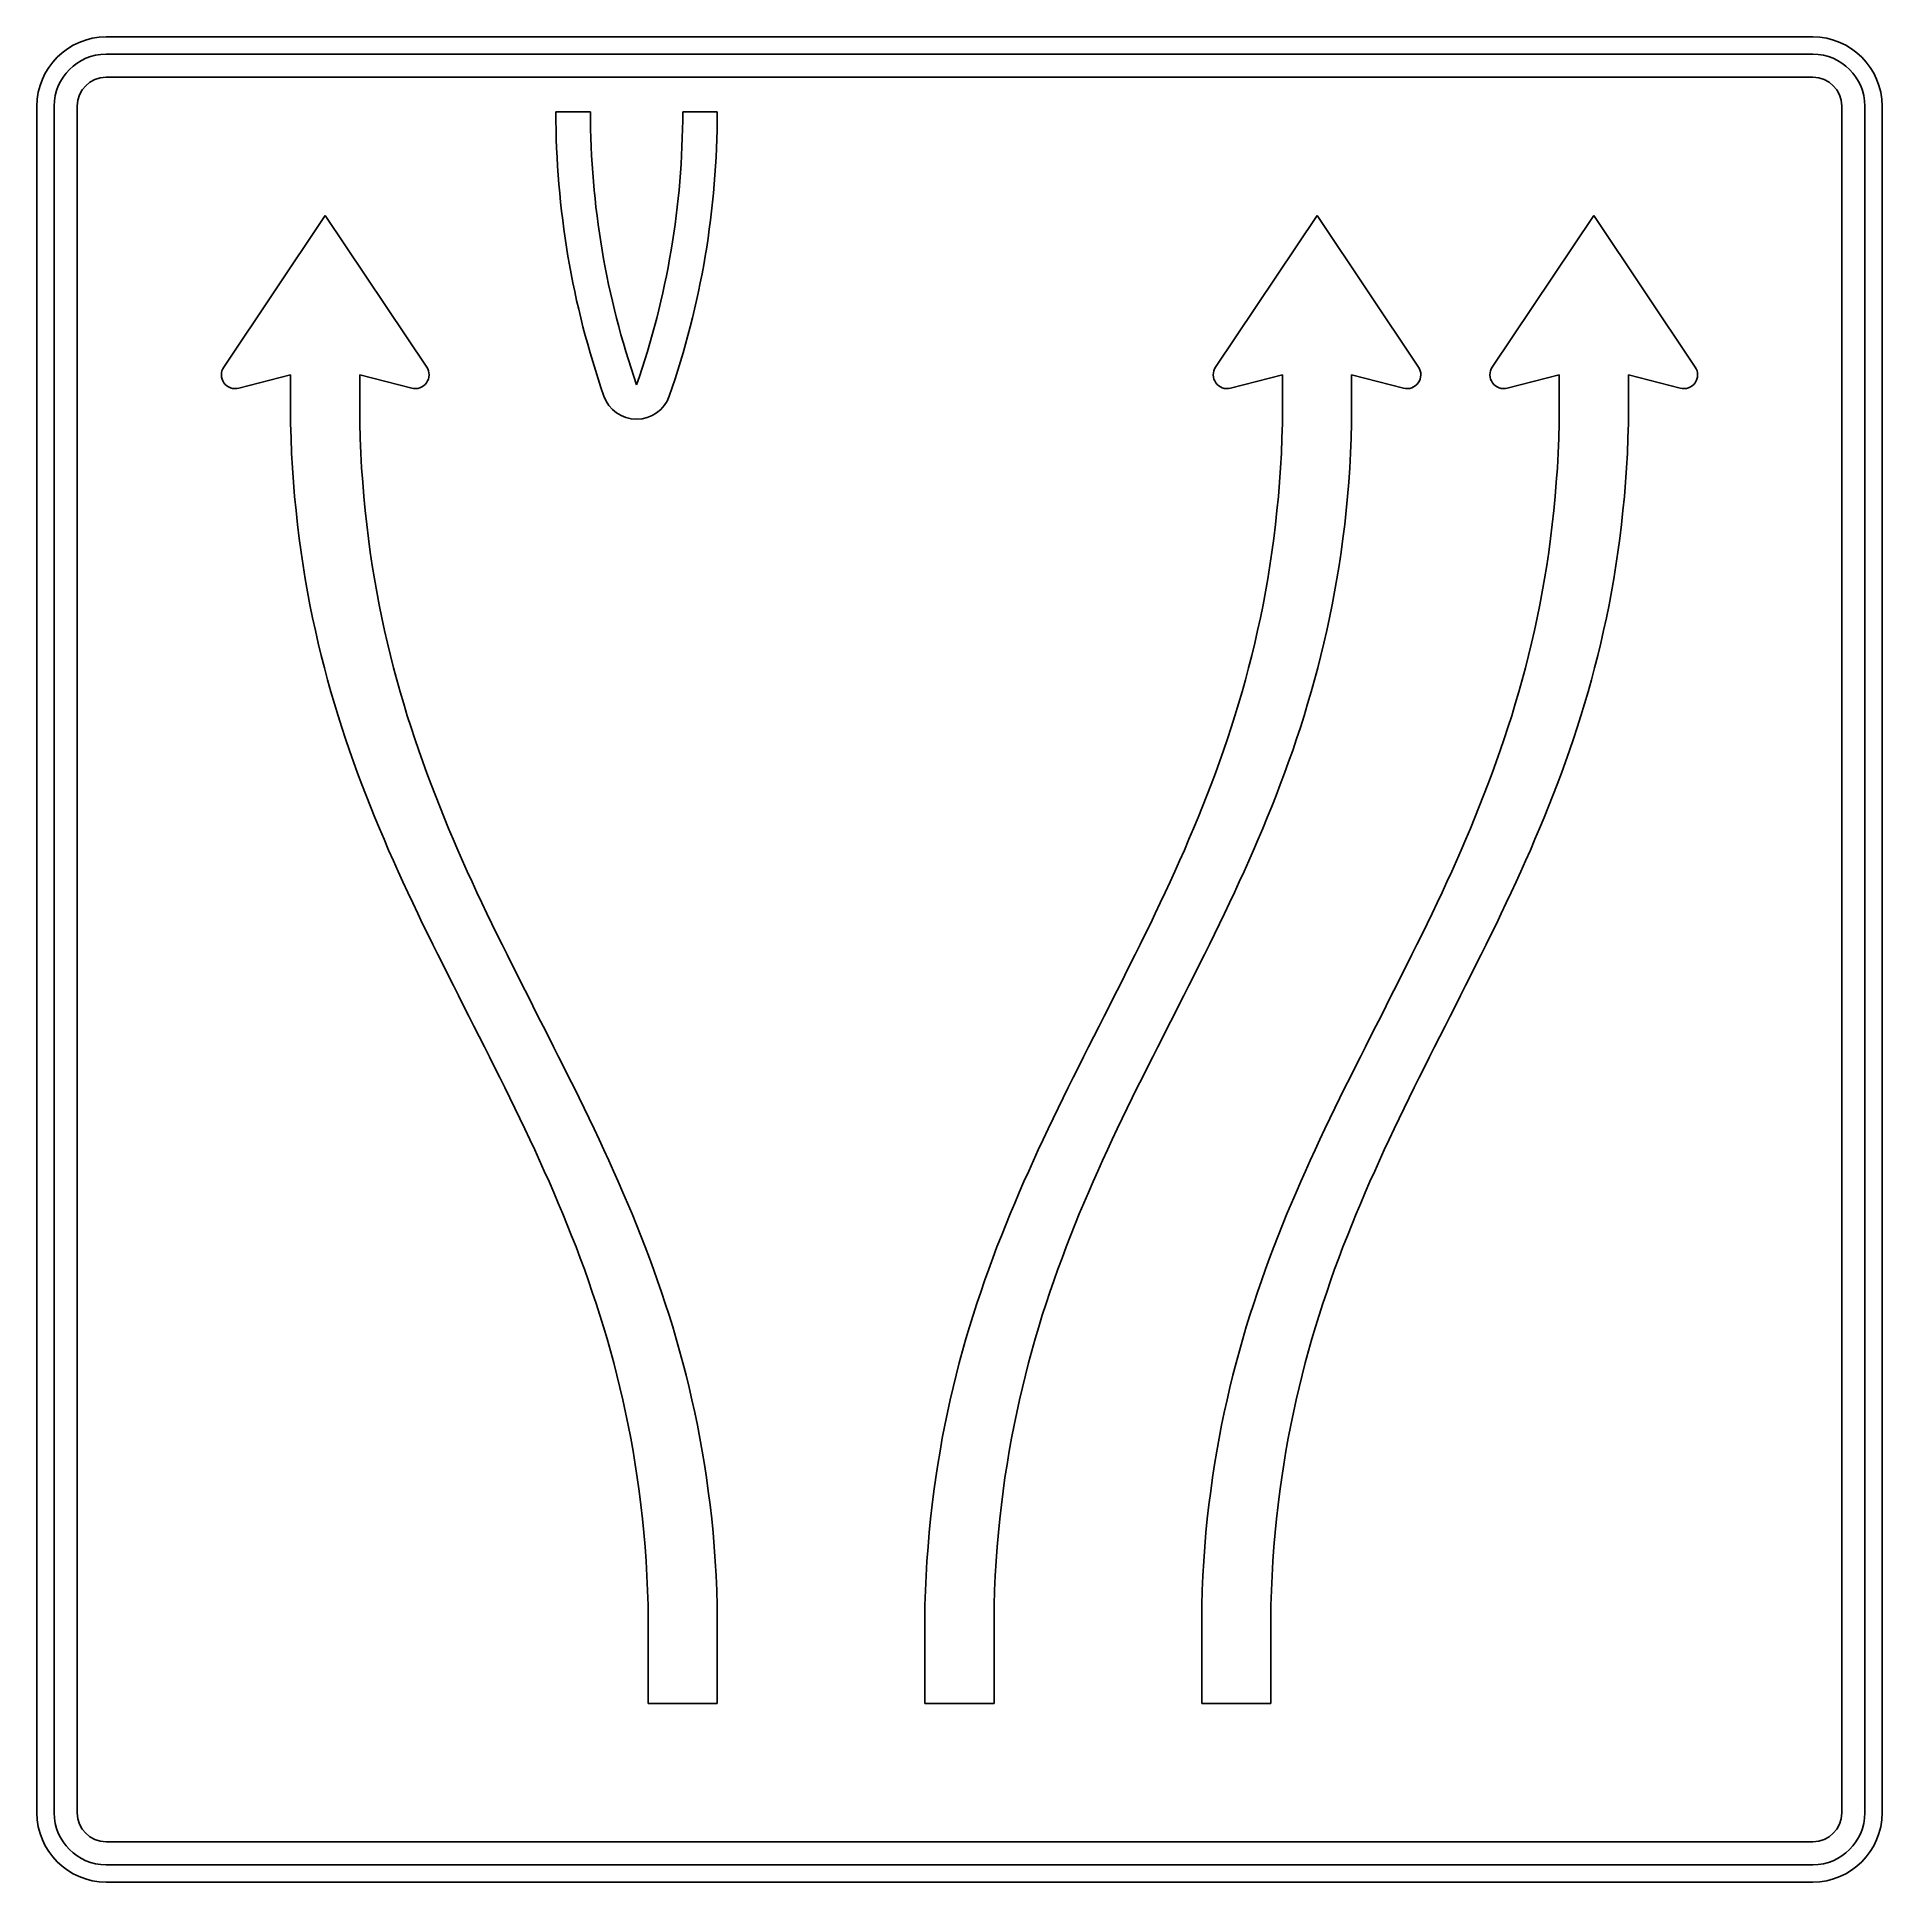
# Model space of a CAD drawing. Extents: x 0 to 1600, y 0 to 1600.
import ezdxf

# ---------------------------------------------------------------- set-up
doc = ezdxf.new("R2010")
doc.units = 0
doc.header["$LTSCALE"] = 25
doc.linetypes.add('AUSGEZOGEN', pattern=[0])
doc.layers.get('0').update_dxf_attribs({"linetype": 'AUSGEZOGEN'})

msp = doc.modelspace()

# ---------------------------------------------------------------- linework, layer by layer
for p, q in [((60, 1600), (1540, 1600)), ((60, 1585), (1540, 1585)), ((60, 1565), (1540, 1565)), ((0, 60), (0, 1540)), ((15, 60), (15, 1540)), ((35, 60), (35, 1540)), ((1565, 1540), (1565, 60)), ((1585, 1540), (1585, 60)), ((1600, 1540), (1600, 60)), ((450, 1535), (480, 1535)), ((560, 1535), (590, 1535)), ((162, 1313.7), (250, 1445)), ((250, 1445), (338, 1313.7)), ((1110, 1445), (1022, 1313.7)), ((1198, 1313.7), (1110, 1445)), ((1350, 1445), (1262, 1313.7)), ((1438, 1313.7), (1350, 1445)), ((220, 1307), (175, 1295.4)), ((220, 1265), (220, 1307)), ((325, 1295.4), (280, 1307)), ((280, 1307), (280, 1265)), ((520, 1298.4), (520, 1298.4)), ((1035, 1295.4), (1080, 1307)), ((1080, 1307), (1080, 1265)), ((1140, 1265), (1140, 1307)), ((1140, 1307), (1185, 1295.4)), ((1275, 1295.4), (1320, 1307)), ((1320, 1307), (1320, 1265)), ((1380, 1265), (1380, 1307)), ((1380, 1307), (1425, 1295.4)), ((491.7, 1288.5), (491.7, 1288.5)), ((548.3, 1288.5), (548.3, 1288.5)), ((220.4, 1252), (220, 1265)), ((280, 1265), (280.4, 1252)), ((1080, 1265), (1079.6, 1252)), ((1139.6, 1252), (1140, 1265)), ((1320, 1265), (1319.6, 1252)), ((1379.6, 1252), (1380, 1265)), ((220.9, 1239.1), (220.4, 1252)), ((280.4, 1252), (280.9, 1239.1)), ((1079.6, 1252), (1079.1, 1239.1)), ((1139.1, 1239.1), (1139.6, 1252)), ((1319.6, 1252), (1319.1, 1239.1)), ((1379.1, 1239.1), (1379.6, 1252)), ((221.6, 1226.4), (220.9, 1239.1)), ((280.9, 1239.1), (281.6, 1226.4)), ((1079.1, 1239.1), (1078.4, 1226.4)), ((1138.4, 1226.4), (1139.1, 1239.1)), ((1319.1, 1239.1), (1318.4, 1226.4)), ((1378.4, 1226.4), (1379.1, 1239.1)), ((222.5, 1213.8), (221.6, 1226.4)), ((281.6, 1226.4), (282.5, 1213.8)), ((1078.4, 1226.4), (1077.5, 1213.8)), ((1137.5, 1213.8), (1138.4, 1226.4)), ((1318.4, 1226.4), (1317.5, 1213.8)), ((1377.5, 1213.8), (1378.4, 1226.4)), ((223.5, 1201.4), (222.5, 1213.8)), ((224.7, 1189.2), (223.5, 1201.4)), ((282.5, 1213.8), (283.5, 1201.4)), ((283.5, 1201.4), (284.7, 1189.2)), ((1076.5, 1201.4), (1075.3, 1189.2)), ((1077.5, 1213.8), (1076.5, 1201.4)), ((1135.3, 1189.2), (1136.5, 1201.4)), ((1136.5, 1201.4), (1137.5, 1213.8)), ((1316.5, 1201.4), (1315.3, 1189.2)), ((1317.5, 1213.8), (1316.5, 1201.4)), ((1375.3, 1189.2), (1376.5, 1201.4)), ((1376.5, 1201.4), (1377.5, 1213.8)), ((226, 1177.1), (224.7, 1189.2)), ((284.7, 1189.2), (286, 1177.1)), ((1075.3, 1189.2), (1074, 1177.1)), ((1134, 1177.1), (1135.3, 1189.2)), ((1315.3, 1189.2), (1314, 1177.1)), ((1374, 1177.1), (1375.3, 1189.2)), ((227.5, 1165.1), (226, 1177.1)), ((286, 1177.1), (287.5, 1165.1)), ((1074, 1177.1), (1072.5, 1165.1)), ((1132.5, 1165.1), (1134, 1177.1)), ((1314, 1177.1), (1312.5, 1165.1)), ((1372.5, 1165.1), (1374, 1177.1)), ((229.1, 1153.3), (227.5, 1165.1)), ((230.8, 1141.7), (229.1, 1153.3)), ((287.5, 1165.1), (289.1, 1153.3)), ((289.1, 1153.3), (290.8, 1141.7)), ((1070.9, 1153.3), (1069.2, 1141.7)), ((1072.5, 1165.1), (1070.9, 1153.3)), ((1129.2, 1141.7), (1130.9, 1153.3)), ((1130.9, 1153.3), (1132.5, 1165.1)), ((1310.9, 1153.3), (1309.2, 1141.7)), ((1312.5, 1165.1), (1310.9, 1153.3)), ((1369.2, 1141.7), (1370.9, 1153.3)), ((1370.9, 1153.3), (1372.5, 1165.1)), ((232.7, 1130.1), (230.8, 1141.7)), ((290.8, 1141.7), (292.7, 1130.1)), ((1069.2, 1141.7), (1067.3, 1130.1)), ((1127.3, 1130.1), (1129.2, 1141.7)), ((1309.2, 1141.7), (1307.3, 1130.1)), ((1367.3, 1130.1), (1369.2, 1141.7)), ((234.7, 1118.8), (232.7, 1130.1)), ((292.7, 1130.1), (294.7, 1118.7)), ((1067.3, 1130.1), (1065.3, 1118.7)), ((1125.3, 1118.8), (1127.3, 1130.1)), ((1307.3, 1130.1), (1305.3, 1118.7)), ((1365.3, 1118.8), (1367.3, 1130.1)), ((236.8, 1107.5), (234.7, 1118.8)), ((239.1, 1096.3), (236.8, 1107.5)), ((294.7, 1118.7), (296.8, 1107.5)), ((296.8, 1107.5), (299.1, 1096.3)), ((1063.2, 1107.5), (1060.9, 1096.3)), ((1065.3, 1118.7), (1063.2, 1107.5)), ((1120.9, 1096.3), (1123.2, 1107.5)), ((1123.2, 1107.5), (1125.3, 1118.8)), ((1303.2, 1107.5), (1300.9, 1096.3)), ((1305.3, 1118.7), (1303.2, 1107.5)), ((1360.9, 1096.3), (1363.2, 1107.5)), ((1363.2, 1107.5), (1365.3, 1118.8)), ((241.5, 1085.3), (239.1, 1096.3)), ((299.1, 1096.3), (301.5, 1085.3)), ((1060.9, 1096.3), (1058.5, 1085.3)), ((1118.5, 1085.3), (1120.9, 1096.3)), ((1300.9, 1096.3), (1298.5, 1085.3)), ((1358.5, 1085.3), (1360.9, 1096.3)), ((244, 1074.4), (241.5, 1085.3)), ((246.6, 1063.7), (244, 1074.4)), ((301.5, 1085.3), (304, 1074.4)), ((304, 1074.4), (306.6, 1063.7)), ((1056, 1074.4), (1053.4, 1063.7)), ((1058.5, 1085.3), (1056, 1074.4)), ((1113.4, 1063.7), (1116, 1074.4)), ((1116, 1074.4), (1118.5, 1085.3)), ((1296, 1074.4), (1293.4, 1063.7)), ((1298.5, 1085.3), (1296, 1074.4)), ((1353.4, 1063.7), (1356, 1074.4)), ((1356, 1074.4), (1358.5, 1085.3)), ((249.3, 1053), (246.6, 1063.7)), ((306.6, 1063.7), (309.3, 1053)), ((1053.4, 1063.7), (1050.7, 1053)), ((1110.7, 1053), (1113.4, 1063.7)), ((1293.4, 1063.7), (1290.7, 1053)), ((1350.7, 1053), (1353.4, 1063.7)), ((252.1, 1042.4), (249.3, 1053)), ((255, 1032), (252.1, 1042.4)), ((309.3, 1053), (312.1, 1042.4)), ((312.1, 1042.4), (315, 1032)), ((1047.9, 1042.4), (1045, 1032)), ((1050.7, 1053), (1047.9, 1042.4)), ((1105, 1032), (1107.9, 1042.4)), ((1107.9, 1042.4), (1110.7, 1053)), ((1287.9, 1042.4), (1285, 1032)), ((1290.7, 1053), (1287.9, 1042.4)), ((1345, 1032), (1347.9, 1042.4)), ((1347.9, 1042.4), (1350.7, 1053)), ((258.1, 1021.6), (255, 1032)), ((315, 1032), (318.1, 1021.6)), ((1045, 1032), (1041.9, 1021.6)), ((1101.9, 1021.6), (1105, 1032)), ((1285, 1032), (1281.9, 1021.6)), ((1341.9, 1021.6), (1345, 1032)), ((261.2, 1011.4), (258.1, 1021.6)), ((264.4, 1001.2), (261.2, 1011.4)), ((318.1, 1021.6), (321.2, 1011.4)), ((321.2, 1011.4), (324.4, 1001.2)), ((1038.8, 1011.4), (1035.6, 1001.2)), ((1041.9, 1021.6), (1038.8, 1011.4)), ((1095.6, 1001.2), (1098.8, 1011.4)), ((1098.8, 1011.4), (1101.9, 1021.6)), ((1278.8, 1011.4), (1275.6, 1001.2)), ((1281.9, 1021.6), (1278.8, 1011.4)), ((1335.6, 1001.2), (1338.8, 1011.4)), ((1338.8, 1011.4), (1341.9, 1021.6)), ((267.7, 991.2), (264.4, 1001.2)), ((324.4, 1001.2), (327.7, 991.2)), ((1035.6, 1001.2), (1032.3, 991.2)), ((1092.3, 991.2), (1095.6, 1001.2)), ((1275.6, 1001.2), (1272.3, 991.2)), ((1332.3, 991.2), (1335.6, 1001.2)), ((271.1, 981.2), (267.7, 991.2)), ((274.6, 971.3), (271.1, 981.2)), ((327.7, 991.2), (331.1, 981.2)), ((331.1, 981.2), (334.6, 971.3)), ((1028.9, 981.2), (1025.4, 971.3)), ((1032.3, 991.2), (1028.9, 981.2)), ((1085.4, 971.3), (1088.9, 981.2)), ((1088.9, 981.2), (1092.3, 991.2)), ((1268.9, 981.2), (1265.4, 971.3)), ((1272.3, 991.2), (1268.9, 981.2)), ((1325.4, 971.3), (1328.9, 981.2)), ((1328.9, 981.2), (1332.3, 991.2)), ((278.1, 961.5), (274.6, 971.3)), ((281.8, 951.8), (278.1, 961.5)), ((334.6, 971.3), (338.1, 961.5)), ((338.1, 961.5), (341.8, 951.8)), ((1021.9, 961.5), (1018.2, 951.8)), ((1025.4, 971.3), (1021.9, 961.5)), ((1078.2, 951.8), (1081.9, 961.5)), ((1081.9, 961.5), (1085.4, 971.3)), ((1261.9, 961.5), (1258.2, 951.8)), ((1265.4, 971.3), (1261.9, 961.5)), ((1318.2, 951.8), (1321.9, 961.5)), ((1321.9, 961.5), (1325.4, 971.3)), ((285.5, 942.1), (281.8, 951.8)), ((341.8, 951.8), (345.5, 942.1)), ((1018.2, 951.8), (1014.5, 942.1)), ((1074.5, 942.1), (1078.2, 951.8)), ((1258.2, 951.8), (1254.5, 942.1)), ((1314.5, 942.1), (1318.2, 951.8)), ((289.3, 932.6), (285.5, 942.1)), ((293.1, 923.1), (289.3, 932.6)), ((345.5, 942.1), (349.3, 932.6)), ((349.3, 932.6), (353.1, 923)), ((1010.7, 932.6), (1006.9, 923)), ((1014.5, 942.1), (1010.7, 932.6)), ((1066.9, 923.1), (1070.7, 932.6)), ((1070.7, 932.6), (1074.5, 942.1)), ((1250.7, 932.6), (1246.9, 923)), ((1254.5, 942.1), (1250.7, 932.6)), ((1306.9, 923.1), (1310.7, 932.6)), ((1310.7, 932.6), (1314.5, 942.1)), ((297, 913.6), (293.1, 923.1)), ((301, 904.2), (297, 913.6)), ((353.1, 923), (357, 913.6)), ((357, 913.6), (361, 904.2)), ((1003, 913.6), (999, 904.2)), ((1006.9, 923), (1003, 913.6)), ((1059, 904.2), (1063, 913.6)), ((1063, 913.6), (1066.9, 923.1)), ((1243, 913.6), (1239, 904.2)), ((1246.9, 923), (1243, 913.6)), ((1299, 904.2), (1303, 913.6)), ((1303, 913.6), (1306.9, 923.1)), ((305, 894.9), (301, 904.2)), ((361, 904.2), (365, 894.9)), ((999, 904.2), (995, 894.9)), ((1055, 894.9), (1059, 904.2)), ((1239, 904.2), (1235, 894.9)), ((1295, 894.9), (1299, 904.2)), ((309.1, 885.6), (305, 894.9)), ((313.2, 876.4), (309.1, 885.6)), ((365, 894.9), (369.1, 885.6)), ((369.1, 885.6), (373.2, 876.4)), ((990.9, 885.6), (986.8, 876.4)), ((995, 894.9), (990.9, 885.6)), ((1046.8, 876.4), (1050.9, 885.6)), ((1050.9, 885.6), (1055, 894.9)), ((1230.9, 885.6), (1226.8, 876.4)), ((1235, 894.9), (1230.9, 885.6)), ((1286.8, 876.4), (1290.9, 885.6)), ((1290.9, 885.6), (1295, 894.9)), ((317.4, 867.3), (313.2, 876.4)), ((321.6, 858.1), (317.4, 867.3)), ((373.2, 876.4), (377.4, 867.3)), ((377.4, 867.3), (381.6, 858.1)), ((982.6, 867.3), (978.4, 858.1)), ((986.8, 876.4), (982.6, 867.3)), ((1038.4, 858.1), (1042.6, 867.3)), ((1042.6, 867.3), (1046.8, 876.4)), ((1222.6, 867.3), (1218.4, 858.1)), ((1226.8, 876.4), (1222.6, 867.3)), ((1278.4, 858.1), (1282.6, 867.3)), ((1282.6, 867.3), (1286.8, 876.4)), ((325.9, 849.1), (321.6, 858.1)), ((330.2, 840), (325.9, 849.1)), ((381.6, 858.1), (385.9, 849.1)), ((385.9, 849.1), (390.2, 840)), ((974.1, 849.1), (969.8, 840)), ((978.4, 858.1), (974.1, 849.1)), ((1029.8, 840), (1034.1, 849.1)), ((1034.1, 849.1), (1038.4, 858.1)), ((1214.1, 849.1), (1209.8, 840)), ((1218.4, 858.1), (1214.1, 849.1)), ((1269.8, 840), (1274.1, 849.1)), ((1274.1, 849.1), (1278.4, 858.1)), ((334.5, 831), (330.2, 840)), ((390.2, 840), (394.5, 831)), ((969.8, 840), (965.5, 831)), ((1025.5, 831), (1029.8, 840)), ((1209.8, 840), (1205.5, 831)), ((1265.5, 831), (1269.8, 840)), ((338.9, 822), (334.5, 831)), ((343.3, 813.1), (338.9, 822)), ((394.5, 831), (398.9, 822)), ((398.9, 822), (403.3, 813.1)), ((961.1, 822), (956.7, 813.1)), ((965.5, 831), (961.1, 822)), ((1016.7, 813.1), (1021.1, 822)), ((1021.1, 822), (1025.5, 831)), ((1201.1, 822), (1196.7, 813.1)), ((1205.5, 831), (1201.1, 822)), ((1256.7, 813.1), (1261.1, 822)), ((1261.1, 822), (1265.5, 831)), ((347.7, 804.2), (343.3, 813.1)), ((352.2, 795.3), (347.7, 804.2)), ((403.3, 813.1), (407.7, 804.2)), ((407.7, 804.2), (412.2, 795.3)), ((952.3, 804.2), (947.8, 795.3)), ((956.7, 813.1), (952.3, 804.2)), ((1007.8, 795.3), (1012.3, 804.2)), ((1012.3, 804.2), (1016.7, 813.1)), ((1192.3, 804.2), (1187.8, 795.3)), ((1196.7, 813.1), (1192.3, 804.2)), ((1247.8, 795.3), (1252.3, 804.2)), ((1252.3, 804.2), (1256.7, 813.1)), ((356.6, 786.4), (352.2, 795.3)), ((361.1, 777.5), (356.6, 786.4)), ((412.2, 795.3), (416.6, 786.4)), ((416.6, 786.4), (421.1, 777.5)), ((943.4, 786.4), (938.9, 777.5)), ((947.8, 795.3), (943.4, 786.4)), ((998.9, 777.5), (1003.4, 786.4)), ((1003.4, 786.4), (1007.8, 795.3)), ((1183.4, 786.4), (1178.9, 777.5)), ((1187.8, 795.3), (1183.4, 786.4)), ((1238.9, 777.5), (1243.4, 786.4)), ((1243.4, 786.4), (1247.8, 795.3)), ((365.6, 768.7), (361.1, 777.5)), ((370, 759.8), (365.6, 768.7)), ((421.1, 777.5), (425.6, 768.7)), ((425.6, 768.7), (430, 759.8)), ((934.4, 768.7), (930, 759.8)), ((938.9, 777.5), (934.4, 768.7)), ((990, 759.8), (994.4, 768.7)), ((994.4, 768.7), (998.9, 777.5)), ((1174.4, 768.7), (1170, 759.8)), ((1178.9, 777.5), (1174.4, 768.7)), ((1230, 759.8), (1234.4, 768.7)), ((1234.4, 768.7), (1238.9, 777.5)), ((374.5, 751), (370, 759.8)), ((430, 759.8), (434.5, 751)), ((930, 759.8), (925.5, 751)), ((985.5, 751), (990, 759.8)), ((1170, 759.8), (1165.5, 751)), ((1225.5, 751), (1230, 759.8)), ((379, 742.1), (374.5, 751)), ((383.5, 733.3), (379, 742.1)), ((434.5, 751), (439, 742.1)), ((439, 742.1), (443.5, 733.3)), ((921, 742.1), (916.5, 733.3)), ((925.5, 751), (921, 742.1)), ((976.5, 733.3), (981, 742.1)), ((981, 742.1), (985.5, 751)), ((1161, 742.1), (1156.5, 733.3)), ((1165.5, 751), (1161, 742.1)), ((1216.5, 733.3), (1221, 742.1)), ((1221, 742.1), (1225.5, 751)), ((388, 724.4), (383.5, 733.3)), ((392.4, 715.6), (388, 724.4)), ((443.5, 733.3), (448, 724.4)), ((448, 724.4), (452.4, 715.6)), ((912, 724.4), (907.6, 715.6)), ((916.5, 733.3), (912, 724.4)), ((967.6, 715.6), (972, 724.4)), ((972, 724.4), (976.5, 733.3)), ((1152, 724.4), (1147.6, 715.6)), ((1156.5, 733.3), (1152, 724.4)), ((1207.6, 715.6), (1212, 724.4)), ((1212, 724.4), (1216.5, 733.3)), ((396.9, 706.7), (392.4, 715.6)), ((401.3, 697.8), (396.9, 706.7)), ((452.4, 715.6), (456.9, 706.7)), ((456.9, 706.7), (461.3, 697.8)), ((903.1, 706.7), (898.7, 697.8)), ((907.6, 715.6), (903.1, 706.7)), ((958.7, 697.8), (963.1, 706.7)), ((963.1, 706.7), (967.6, 715.6)), ((1143.1, 706.7), (1138.7, 697.8)), ((1147.6, 715.6), (1143.1, 706.7)), ((1198.7, 697.8), (1203.1, 706.7)), ((1203.1, 706.7), (1207.6, 715.6)), ((405.8, 688.9), (401.3, 697.8)), ((410.2, 680), (405.8, 688.9)), ((461.3, 697.8), (465.8, 688.9)), ((465.8, 688.9), (470.2, 680)), ((894.2, 688.9), (889.8, 680)), ((898.7, 697.8), (894.2, 688.9)), ((949.8, 680), (954.2, 688.9)), ((954.2, 688.9), (958.7, 697.8)), ((1134.2, 688.9), (1129.8, 680)), ((1138.7, 697.8), (1134.2, 688.9)), ((1189.8, 680), (1194.2, 688.9)), ((1194.2, 688.9), (1198.7, 697.8)), ((414.5, 671), (410.2, 680)), ((470.2, 680), (474.5, 671)), ((889.8, 680), (885.5, 671)), ((945.5, 671), (949.8, 680)), ((1129.8, 680), (1125.5, 671)), ((1185.5, 671), (1189.8, 680)), ((418.9, 662.1), (414.5, 671)), ((423.2, 653.1), (418.9, 662.1)), ((474.5, 671), (478.9, 662.1)), ((478.9, 662.1), (483.2, 653.1)), ((881.1, 662.1), (876.8, 653.1)), ((885.5, 671), (881.1, 662.1)), ((936.8, 653.1), (941.1, 662.1)), ((941.1, 662.1), (945.5, 671)), ((1121.1, 662.1), (1116.8, 653.1)), ((1125.5, 671), (1121.1, 662.1)), ((1176.8, 653.1), (1181.1, 662.1)), ((1181.1, 662.1), (1185.5, 671)), ((427.5, 644), (423.2, 653.1)), ((431.7, 634.9), (427.5, 644)), ((483.2, 653.1), (487.5, 644)), ((487.5, 644), (491.7, 634.9)), ((872.5, 644), (868.3, 634.9)), ((876.8, 653.1), (872.5, 644)), ((928.3, 634.9), (932.5, 644)), ((932.5, 644), (936.8, 653.1)), ((1112.5, 644), (1108.3, 634.9)), ((1116.8, 653.1), (1112.5, 644)), ((1168.3, 634.9), (1172.5, 644)), ((1172.5, 644), (1176.8, 653.1)), ((435.9, 625.8), (431.7, 634.9)), ((440, 616.6), (435.9, 625.8)), ((491.7, 634.9), (495.9, 625.8)), ((495.9, 625.8), (500, 616.6)), ((864.1, 625.8), (860, 616.6)), ((868.3, 634.9), (864.1, 625.8)), ((920, 616.6), (924.1, 625.8)), ((924.1, 625.8), (928.3, 634.9)), ((1104.1, 625.8), (1100, 616.6)), ((1108.3, 634.9), (1104.1, 625.8)), ((1160, 616.6), (1164.1, 625.8)), ((1164.1, 625.8), (1168.3, 634.9)), ((444.1, 607.4), (440, 616.6)), ((500, 616.6), (504.1, 607.4)), ((860, 616.6), (855.9, 607.4)), ((915.9, 607.4), (920, 616.6)), ((1100, 616.6), (1095.9, 607.4)), ((1155.9, 607.4), (1160, 616.6)), ((448.2, 598.1), (444.1, 607.4)), ((452.1, 588.7), (448.2, 598.1)), ((504.1, 607.4), (508.2, 598.1)), ((508.2, 598.1), (512.1, 588.7)), ((851.8, 598.1), (847.9, 588.7)), ((855.9, 607.4), (851.8, 598.1)), ((907.9, 588.7), (911.8, 598.1)), ((911.8, 598.1), (915.9, 607.4)), ((1091.8, 598.1), (1087.9, 588.7)), ((1095.9, 607.4), (1091.8, 598.1)), ((1147.9, 588.7), (1151.8, 598.1)), ((1151.8, 598.1), (1155.9, 607.4)), ((456.1, 579.4), (452.1, 588.7)), ((459.9, 569.9), (456.1, 579.4)), ((512.1, 588.7), (516.1, 579.4)), ((516.1, 579.4), (519.9, 569.9)), ((843.9, 579.4), (840.1, 569.9)), ((847.9, 588.7), (843.9, 579.4)), ((900.1, 569.9), (903.9, 579.4)), ((903.9, 579.4), (907.9, 588.7)), ((1083.9, 579.4), (1080.1, 569.9)), ((1087.9, 588.7), (1083.9, 579.4)), ((1140.1, 569.9), (1143.9, 579.4)), ((1143.9, 579.4), (1147.9, 588.7)), ((463.7, 560.4), (459.9, 569.9)), ((467.5, 550.8), (463.7, 560.4)), ((519.9, 569.9), (523.7, 560.4)), ((523.7, 560.4), (527.5, 550.8)), ((836.3, 560.4), (832.5, 550.8)), ((840.1, 569.9), (836.3, 560.4)), ((892.5, 550.8), (896.3, 560.4)), ((896.3, 560.4), (900.1, 569.9)), ((1076.3, 560.4), (1072.5, 550.8)), ((1080.1, 569.9), (1076.3, 560.4)), ((1132.5, 550.8), (1136.3, 560.4)), ((1136.3, 560.4), (1140.1, 569.9)), ((471.1, 541.1), (467.5, 550.8)), ((527.5, 550.8), (531.1, 541.1)), ((832.5, 550.8), (828.9, 541.1)), ((888.9, 541.1), (892.5, 550.8)), ((1072.5, 550.8), (1068.9, 541.1)), ((1128.9, 541.1), (1132.5, 550.8)), ((474.7, 531.4), (471.1, 541.1)), ((478.2, 521.5), (474.7, 531.4)), ((531.1, 541.1), (534.7, 531.4)), ((534.7, 531.4), (538.2, 521.5)), ((825.3, 531.4), (821.8, 521.5)), ((828.9, 541.1), (825.3, 531.4)), ((881.8, 521.5), (885.3, 531.4)), ((885.3, 531.4), (888.9, 541.1)), ((1065.3, 531.4), (1061.8, 521.5)), ((1068.9, 541.1), (1065.3, 531.4)), ((1121.8, 521.5), (1125.3, 531.4)), ((1125.3, 531.4), (1128.9, 541.1)), ((481.6, 511.6), (478.2, 521.5)), ((538.2, 521.5), (541.6, 511.6)), ((821.8, 521.5), (818.4, 511.6)), ((878.4, 511.6), (881.8, 521.5)), ((1061.8, 521.5), (1058.4, 511.6)), ((1118.4, 511.6), (1121.8, 521.5)), ((484.9, 501.6), (481.6, 511.6)), ((488.2, 491.5), (484.9, 501.6)), ((541.6, 511.6), (544.9, 501.6)), ((544.9, 501.6), (548.2, 491.5)), ((815.1, 501.6), (811.8, 491.5)), ((818.4, 511.6), (815.1, 501.6)), ((871.8, 491.5), (875.1, 501.6)), ((875.1, 501.6), (878.4, 511.6)), ((1055.1, 501.6), (1051.8, 491.5)), ((1058.4, 511.6), (1055.1, 501.6)), ((1111.8, 491.5), (1115.1, 501.6)), ((1115.1, 501.6), (1118.4, 511.6)), ((491.3, 481.4), (488.2, 491.5)), ((494.4, 471.1), (491.3, 481.4)), ((548.2, 491.5), (551.3, 481.4)), ((551.3, 481.4), (554.4, 471.1)), ((808.7, 481.4), (805.6, 471.1)), ((811.8, 491.5), (808.7, 481.4)), ((865.6, 471.1), (868.7, 481.4)), ((868.7, 481.4), (871.8, 491.5)), ((1048.7, 481.4), (1045.6, 471.1)), ((1051.8, 491.5), (1048.7, 481.4)), ((1105.6, 471.1), (1108.7, 481.4)), ((1108.7, 481.4), (1111.8, 491.5)), ((497.3, 460.7), (494.4, 471.1)), ((554.4, 471.1), (557.3, 460.7)), ((805.6, 471.1), (802.7, 460.7)), ((862.7, 460.7), (865.6, 471.1)), ((1045.6, 471.1), (1042.7, 460.7)), ((1102.7, 460.7), (1105.6, 471.1)), ((500.2, 450.2), (497.3, 460.7)), ((502.9, 439.6), (500.2, 450.2)), ((557.3, 460.7), (560.2, 450.2)), ((560.2, 450.2), (562.9, 439.6)), ((799.8, 450.2), (797.1, 439.6)), ((802.7, 460.7), (799.8, 450.2)), ((857.1, 439.6), (859.8, 450.2)), ((859.8, 450.2), (862.7, 460.7)), ((1039.8, 450.2), (1037.1, 439.6)), ((1042.7, 460.7), (1039.8, 450.2)), ((1097.1, 439.6), (1099.8, 450.2)), ((1099.8, 450.2), (1102.7, 460.7)), ((505.5, 428.9), (502.9, 439.6)), ((562.9, 439.6), (565.5, 428.9)), ((797.1, 439.6), (794.5, 428.9)), ((854.5, 428.9), (857.1, 439.6)), ((1037.1, 439.6), (1034.5, 428.9)), ((1094.5, 428.9), (1097.1, 439.6)), ((508, 418.1), (505.5, 428.9)), ((510.4, 407.2), (508, 418.1)), ((565.5, 428.9), (568, 418.1)), ((568, 418.1), (570.4, 407.2)), ((792, 418.1), (789.6, 407.2)), ((794.5, 428.9), (792, 418.1)), ((849.6, 407.2), (852, 418.1)), ((852, 418.1), (854.5, 428.9)), ((1032, 418.1), (1029.6, 407.2)), ((1034.5, 428.9), (1032, 418.1)), ((1089.6, 407.2), (1092, 418.1)), ((1092, 418.1), (1094.5, 428.9)), ((512.7, 396.1), (510.4, 407.2)), ((570.4, 407.2), (572.7, 396.1)), ((789.6, 407.2), (787.3, 396.1)), ((847.3, 396.1), (849.6, 407.2)), ((1029.6, 407.2), (1027.3, 396.1)), ((1087.3, 396.1), (1089.6, 407.2)), ((514.9, 385), (512.7, 396.1)), ((516.9, 373.7), (514.9, 385)), ((572.7, 396.1), (574.9, 385)), ((574.9, 385), (576.9, 373.7)), ((785.1, 385), (783.1, 373.7)), ((787.3, 396.1), (785.1, 385)), ((843.1, 373.7), (845.1, 385)), ((845.1, 385), (847.3, 396.1)), ((1025.1, 385), (1023.1, 373.7)), ((1027.3, 396.1), (1025.1, 385)), ((1083.1, 373.7), (1085.1, 385)), ((1085.1, 385), (1087.3, 396.1)), ((518.8, 362.2), (516.9, 373.7)), ((576.9, 373.7), (578.8, 362.2)), ((783.1, 373.7), (781.2, 362.2)), ((841.2, 362.2), (843.1, 373.7)), ((1023.1, 373.7), (1021.2, 362.2)), ((1081.2, 362.2), (1083.1, 373.7)), ((520.6, 350.7), (518.8, 362.2)), ((578.8, 362.2), (580.6, 350.7)), ((781.2, 362.2), (779.4, 350.7)), ((839.4, 350.7), (841.2, 362.2)), ((1021.2, 362.2), (1019.4, 350.7)), ((1079.4, 350.7), (1081.2, 362.2)), ((522.2, 339), (520.6, 350.7)), ((523.7, 327.1), (522.2, 339)), ((580.6, 350.7), (582.2, 339)), ((582.2, 339), (583.7, 327.1)), ((777.8, 339), (776.3, 327.1)), ((779.4, 350.7), (777.8, 339)), ((836.3, 327.1), (837.8, 339)), ((837.8, 339), (839.4, 350.7)), ((1017.8, 339), (1016.3, 327.1)), ((1019.4, 350.7), (1017.8, 339)), ((1076.3, 327.1), (1077.8, 339)), ((1077.8, 339), (1079.4, 350.7)), ((525.1, 315.1), (523.7, 327.1)), ((583.7, 327.1), (585.1, 315.1)), ((776.3, 327.1), (774.9, 315.1)), ((834.9, 315.1), (836.3, 327.1)), ((1016.3, 327.1), (1014.9, 315.1)), ((1074.9, 315.1), (1076.3, 327.1)), ((526.3, 303), (525.1, 315.1)), ((585.1, 315.1), (586.3, 303)), ((774.9, 315.1), (773.7, 303)), ((833.7, 303), (834.9, 315.1)), ((1014.9, 315.1), (1013.7, 303)), ((1073.7, 303), (1074.9, 315.1)), ((527.3, 290.7), (526.3, 303)), ((528.2, 278.3), (527.3, 290.7)), ((586.3, 303), (587.3, 290.7)), ((587.3, 290.7), (588.2, 278.3)), ((772.7, 290.7), (771.8, 278.3)), ((773.7, 303), (772.7, 290.7)), ((831.8, 278.3), (832.7, 290.7)), ((832.7, 290.7), (833.7, 303)), ((1012.7, 290.7), (1011.8, 278.3)), ((1013.7, 303), (1012.7, 290.7)), ((1071.8, 278.3), (1072.7, 290.7)), ((1072.7, 290.7), (1073.7, 303)), ((529, 265.7), (528.2, 278.3)), ((588.2, 278.3), (589, 265.7)), ((771.8, 278.3), (771, 265.7)), ((831, 265.7), (831.8, 278.3)), ((1011.8, 278.3), (1011, 265.7)), ((1071, 265.7), (1071.8, 278.3)), ((529.6, 252.9), (529, 265.7)), ((589, 265.7), (589.6, 252.9)), ((771, 265.7), (770.4, 252.9)), ((830.4, 252.9), (831, 265.7)), ((1011, 265.7), (1010.4, 252.9)), ((1070.4, 252.9), (1071, 265.7)), ((530, 240), (529.6, 252.9)), ((530, 155), (530, 240)), ((589.6, 252.9), (590, 240)), ((590, 240), (590, 155)), ((770.4, 252.9), (770, 240)), ((770, 240), (770, 155)), ((830, 240), (830.4, 252.9)), ((830, 155), (830, 240)), ((1010.4, 252.9), (1010, 240)), ((1010, 240), (1010, 155)), ((1070, 240), (1070.4, 252.9)), ((1070, 155), (1070, 240)), ((590, 155), (530, 155)), ((770, 155), (830, 155)), ((1010, 155), (1070, 155)), ((1540, 35), (60, 35)), ((1540, 15), (60, 15)), ((1540, 0), (60, 0))]:
    msp.add_line(p, q)
for centre, radius, start, end in [((60, 1540), 60, 90, 180), ((1540, 1540), 60, 0, 90), ((60, 1540), 45, 90, 180), ((1540, 1540), 45, 0, 90), ((60, 1540), 25, 90, 180), ((1540, 1540), 25, 0, 90), ((1200, 1535), 750, 180, 199.1881), ((1200, 1535), 720, 180, 199.1881), ((-160, 1535), 720, 340.8119, 360), ((-160, 1535), 750, 340.8119, 360), ((172, 1307), 12, 146.195, 284.475), ((328, 1307), 12, 255.525, 393.805), ((1032, 1307), 12, 146.195, 284.475), ((1188, 1307), 12, 255.525, 393.805), ((1272, 1307), 12, 146.195, 284.475), ((1428, 1307), 12, 255.525, 393.805), ((520, 1298.4), 30, 199.1881, 340.8119), ((60, 60), 60, 180, 270), ((60, 60), 45, 180, 270), ((60, 60), 25, 180, 270), ((1540, 60), 60, 270, 360), ((1540, 60), 45, 270, 360), ((1540, 60), 25, 270, 360)]:
    msp.add_arc(centre, radius, start, end)

doc.saveas('drawing.dxf')
